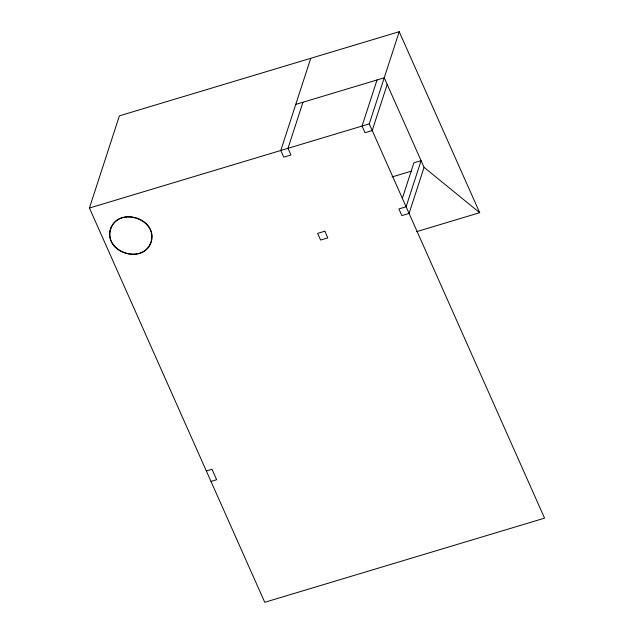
<?xml version="1.0" encoding="UTF-8"?>
<svg xmlns="http://www.w3.org/2000/svg" width="634" height="634" viewBox="0 0 634 634"><rect width="100%" height="100%" fill="white"/><g stroke="black" fill="none" stroke-linecap="round" stroke-linejoin="round"><path stroke-width="0.95" d="M399.214 31.7L369.257 123.884L544.566 518.152L264.743 602.3L89.434 208.031L119.39 115.848L399.214 31.7L479.684 212.691L416.625 231.656M310.739 58.304L280.783 150.488L283.747 157.161L290.951 154.989L287.987 148.324L302.965 102.233M377.032 79.955L362.054 126.047L365.026 132.72L372.221 130.549L387.2 84.457M402.273 198.577L413.883 162.835L421.087 160.671L406.109 206.763L398.905 208.927L401.869 215.592L409.073 213.428L424.051 167.336L384.236 77.792L295.761 104.396M89.434 208.031L369.257 123.884M392.05 176.957L411.815 171.014M206.335 470.951L211.994 469.247L216.654 479.724L210.995 481.428M424.051 167.336L479.684 212.691M110.126 230.277C104.856 254.004 145.257 264.703 151.526 240.809C156.796 217.082 116.394 206.391 110.126 230.277M111.029 228.002C102.573 250.929 141.39 265.392 150.623 243.084C159.079 220.156 120.262 205.701 111.029 228.002M324.838 231.204L317.634 233.367L320.598 240.032L327.802 237.869L324.838 231.204"/></g></svg>
